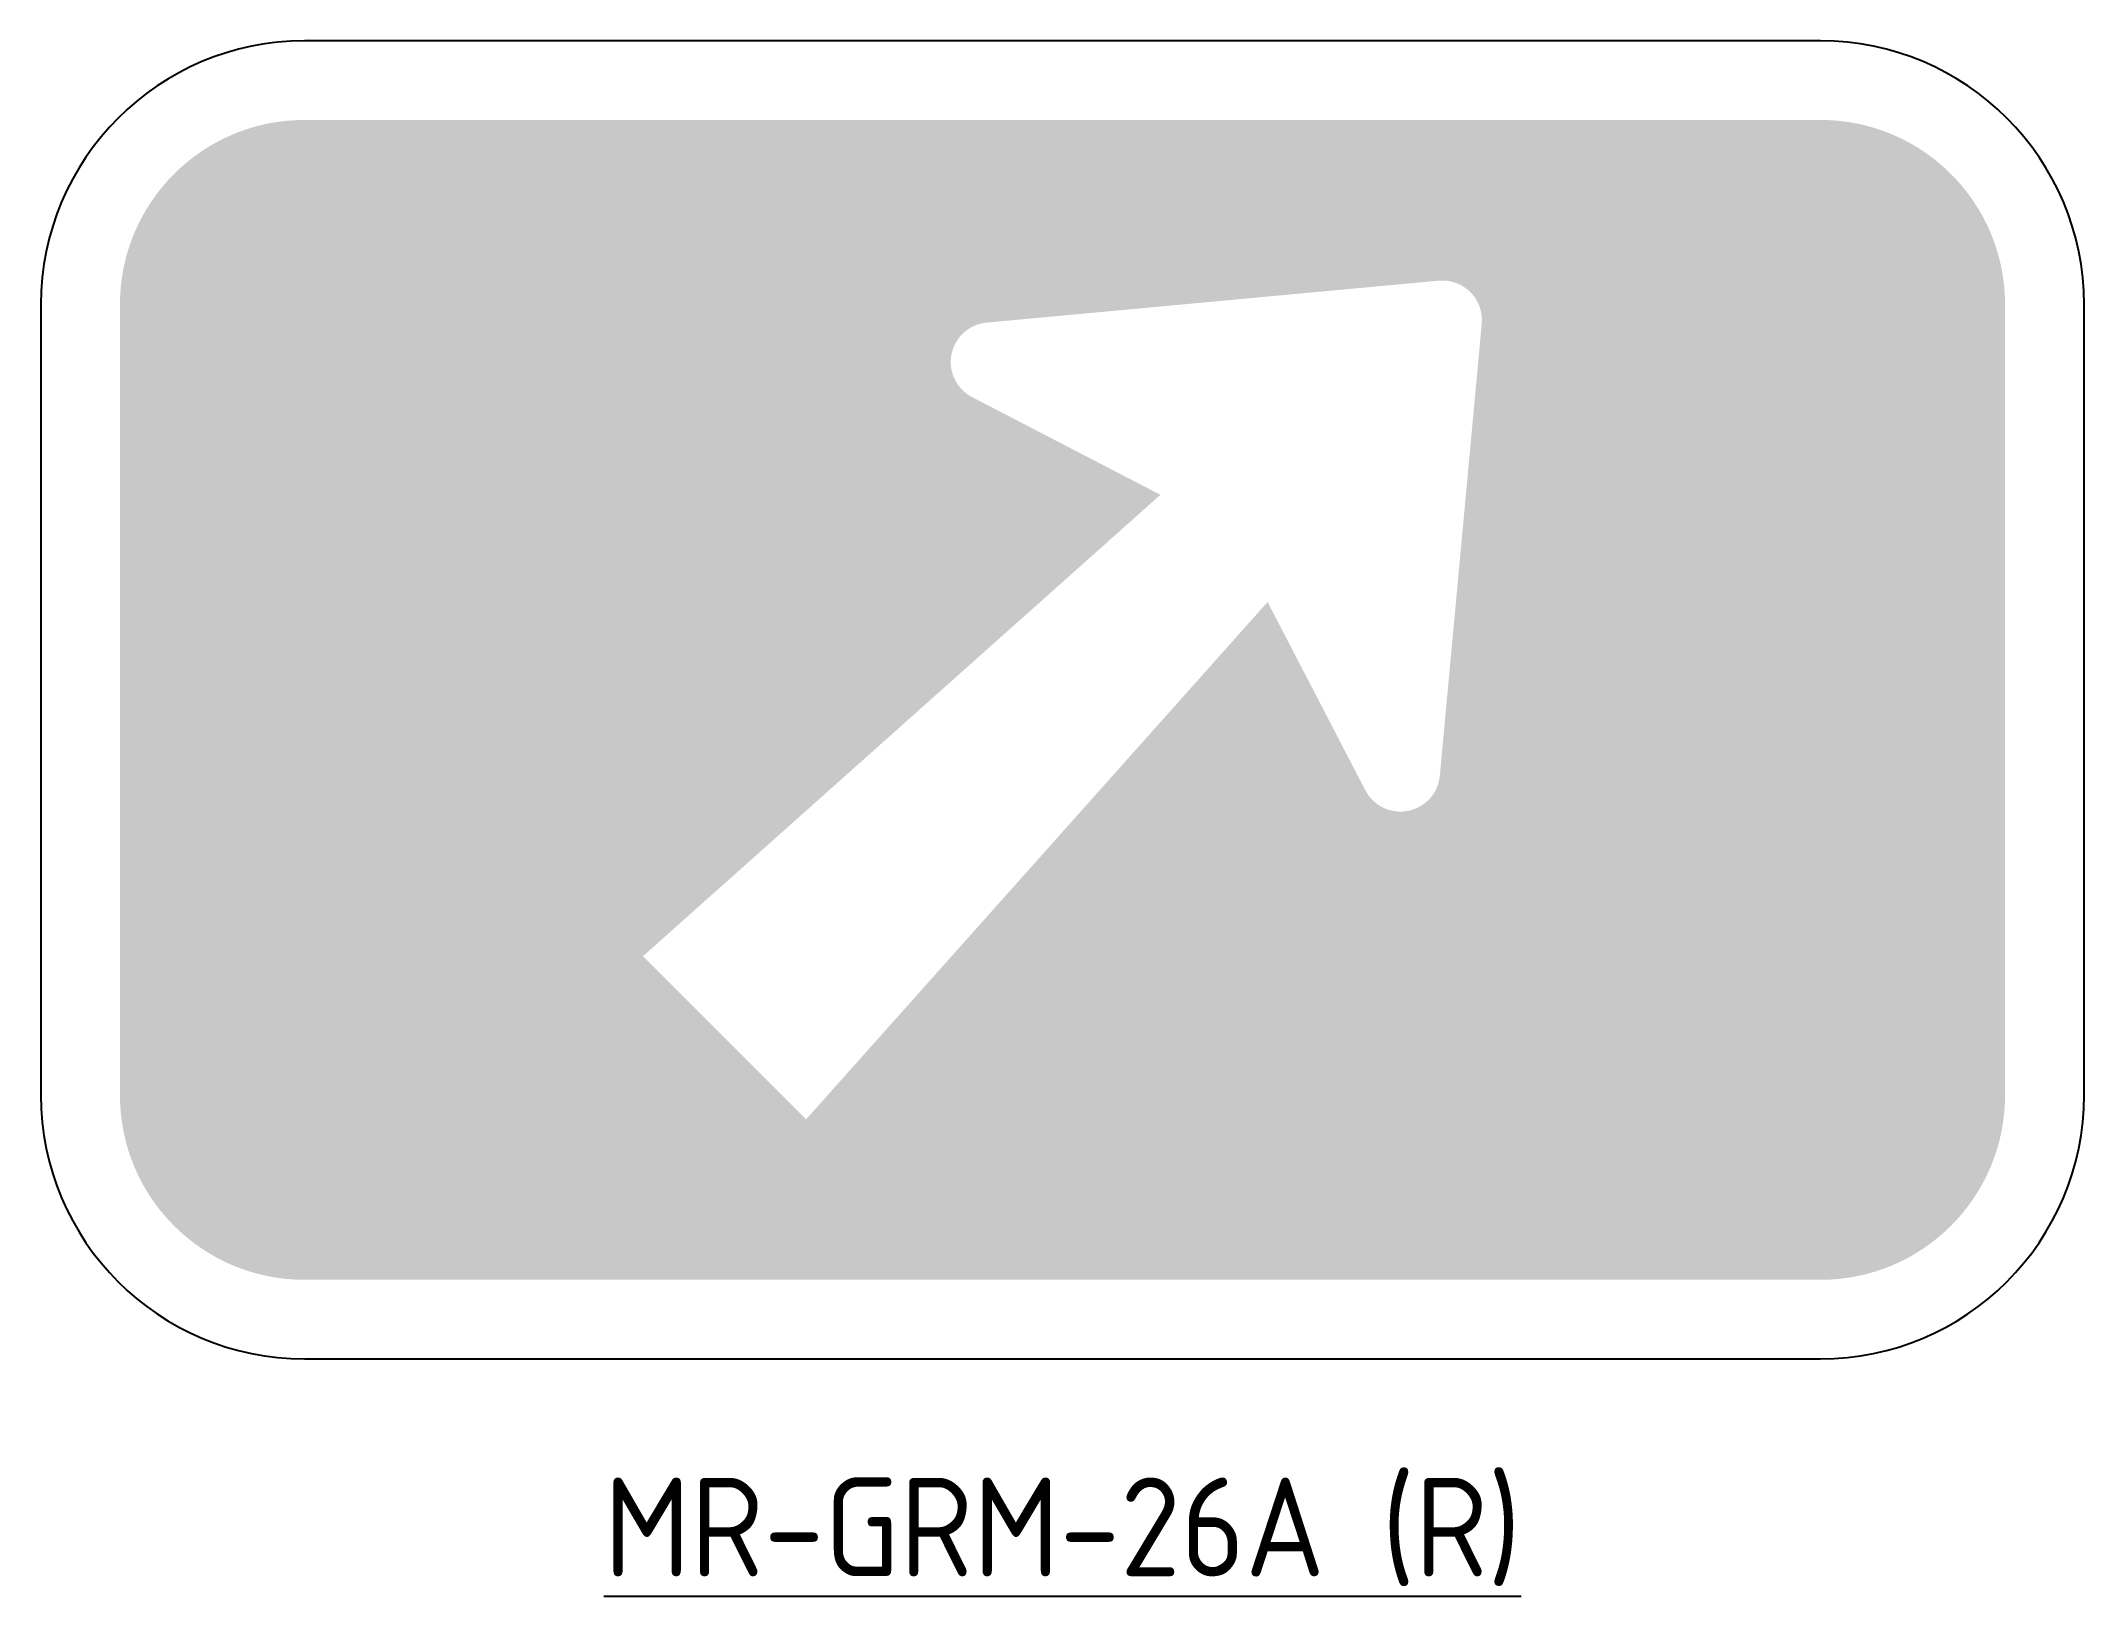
# Model space of a CAD drawing. Header units: millimetres. Extents: x -31 to 31, y -7.2 to 40.
import ezdxf

# ---------------------------------------------------------------- set-up
doc = ezdxf.new("R2010")
doc.units = ezdxf.units.MM
doc.layers.add('SIGN_BLACK', color=7, linetype='Continuous', true_color=0x0a0a0a)
doc.layers.add('SIGN_BLUE', color=7, linetype='Continuous', true_color=0x165788)
doc.layers.add('T35', color=3, linetype='Continuous')
doc.styles.add('T35', font='isocp2.shx', dxfattribs={"height": 3.5})

msp = doc.modelspace()

# ---------------------------------------------------------------- hatches: boundary and pattern name
at = {"layer": 'SIGN_BLUE'}
h = msp.add_hatch(color=256, dxfattribs=at)
h.dxf.hatch_style = 1
edge = h.paths.add_edge_path(flags=16)
edge.add_line((2.970889244992213, 26.22358043845043), (-2.743701869034749, 29.18895535563761))
edge.add_arc((-2.190990257669546, 30.25408909121366), 1.200000000000042, 95.30092651653001, 242.5746200584494, ccw=False)
edge.add_line((-2.30185428454588, 31.44895693643539), (11.416017270473, 32.72174914257112))
edge.add_arc((11.52688129734929, 31.52688129734938), 1.200000000000023, -5.300926516523475, 95.3009265165278, ccw=False)
edge.add_line((12.72174914257103, 31.41601727047319), (11.44895693643534, 17.69814571545421))
edge.add_arc((10.25408909121357, 17.80900974233046), 1.200000000000064, 207.4253799415545, 354.69907348347454, ccw=False)
edge.add_line((9.188955355637608, 17.25629813096521), (6.223580438450335, 22.9708892449923))
edge.add_line((6.223580438450336, 22.97088924499231), (-7.777133829043487, 7.273118702650756))
edge.add_line((-7.777133829043487, 7.273118702650755), (-12.72688129734925, 12.22286617095661))
edge.add_line((-12.72688129734925, 12.22286617095661), (2.970889244992213, 26.22358043845043))
edge = h.paths.add_edge_path()
edge.add_arc((-23, 8), 5.600000000000001, 180, 270)
edge.add_line((-23, 2.4), (23, 2.4))
edge.add_arc((23, 8), 5.600000000000001, 270, 360)
edge.add_line((28.6, 8), (28.6, 32))
edge.add_arc((23, 32), 5.600000000000001, 0, 90)
edge.add_line((23, 37.6), (-23, 37.6))
edge.add_arc((-23, 32), 5.600000000000001, 90, 180)
edge.add_line((-28.6, 32), (-28.6, 8))

# ---------------------------------------------------------------- linework, layer by layer
at = {"layer": 'SIGN_BLACK'}
msp.add_lwpolyline([(-31, 8, 0.414213562373095), (-23, 0), (23, 0, 0.414213562373095), (31, 8), (31, 32, 0.414213562373095), (23, 40), (-23, 40, 0.414213562373095), (-31, 32)], format="xyb", close=True, dxfattribs=at)

# ---------------------------------------------------------------- texts
at = {"layer": 'T35', "insert": (-4.547473508864641e-14, -3.6), "char_height": 3, "attachment_point": 2, "style": 'T35'}
msp.add_mtext('{\\LMR-GRM-26A (R)}', dxfattribs=at)

doc.saveas('drawing.dxf')
